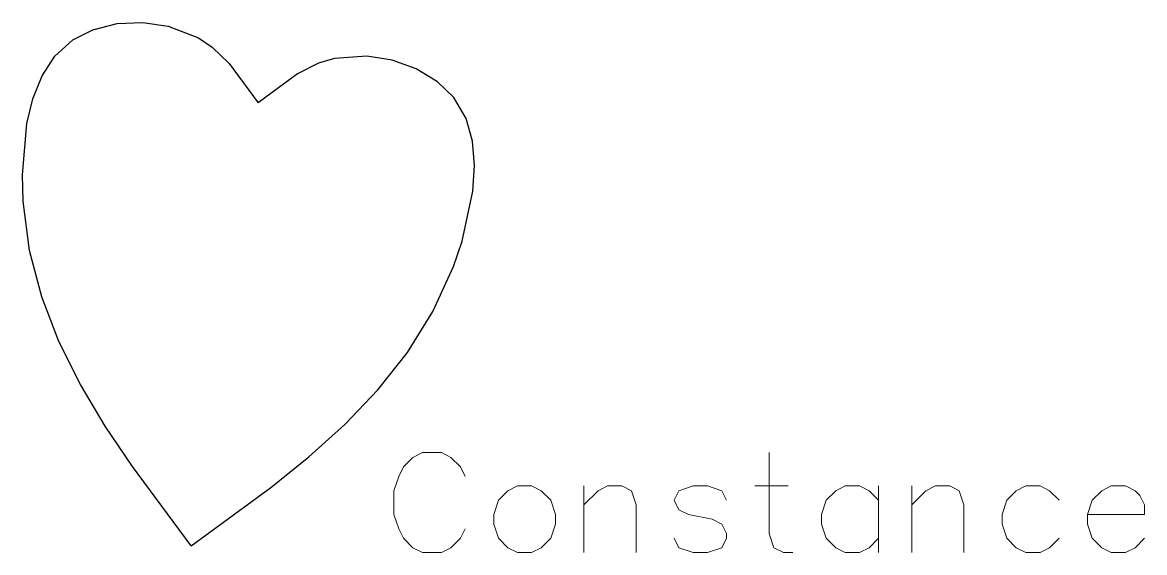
# Model space of a CAD drawing. Header units: millimetres. Extents: x 0.2 to 17.5, y 0.5 to 8.6.
import ezdxf

# ---------------------------------------------------------------- set-up
doc = ezdxf.new("R2010")
doc.units = ezdxf.units.MM

msp = doc.modelspace()

# ---------------------------------------------------------------- linework, layer by layer
for points in [[(2.809, 0.557), (1.905, 1.773), (1.486, 2.395), (1.105, 3.032), (0.775, 3.691), (0.51, 4.376), (0.322, 5.092), (0.225, 5.846), (0.214, 6.253), (0.282, 7.039), (0.375, 7.42), (0.516, 7.77), (0.713, 8.072), (0.99, 8.325), (1.298, 8.481), (1.669, 8.574), (2.063, 8.592), (2.454, 8.537), (2.919, 8.357), (3.129, 8.213), (3.392, 7.96), (3.837, 7.358)], [(2.809, 0.557), (4.032, 1.452), (4.616, 1.921), (5.169, 2.418), (5.678, 2.949), (6.134, 3.525), (6.525, 4.155), (6.842, 4.846), (6.972, 5.231), (7.139, 6.002), (7.163, 6.394), (7.131, 6.77), (7.033, 7.117), (6.843, 7.44), (6.595, 7.681), (6.267, 7.879), (5.897, 8.012), (5.507, 8.075), (5.01, 8.04), (4.767, 7.966), (4.44, 7.802), (3.837, 7.358)]]:
    msp.add_lwpolyline(points)
at = {"color": 139, "lineweight": 0}
for points in [[(7.019, 1.621), (6.946, 1.767), (6.8, 1.913), (6.654, 1.986), (6.363, 1.986), (6.217, 1.913), (6.071, 1.767), (5.998, 1.621), (5.924, 1.402), (5.924, 1.037), (5.998, 0.817), (6.071, 0.671), (6.217, 0.525), (6.363, 0.452), (6.654, 0.452), (6.8, 0.525), (6.946, 0.671), (7.019, 0.817)], [(11.694, 1.986), (11.694, 0.744), (11.767, 0.525), (11.913, 0.452), (12.059, 0.452)], [(8.846, 0.452), (8.846, 1.475)], [(8.846, 1.183), (9.065, 1.402), (9.21, 1.475), (9.43, 1.475), (9.576, 1.402), (9.649, 1.183), (9.649, 0.452)], [(11.037, 1.256), (10.964, 1.402), (10.745, 1.475), (10.526, 1.475), (10.306, 1.402), (10.233, 1.256), (10.306, 1.11), (10.453, 1.037), (10.818, 0.963), (10.964, 0.89), (11.037, 0.744), (11.037, 0.671), (10.964, 0.525), (10.745, 0.452), (10.526, 0.452), (10.306, 0.525), (10.233, 0.671)], [(11.475, 1.475), (11.986, 1.475)], [(13.374, 1.256), (13.228, 1.402), (13.082, 1.475), (12.863, 1.475), (12.717, 1.402), (12.57, 1.256), (12.497, 1.037), (12.497, 0.89), (12.57, 0.671), (12.717, 0.525), (12.863, 0.452), (13.082, 0.452), (13.228, 0.525), (13.374, 0.671)], [(13.374, 1.475), (13.374, 0.452)], [(13.886, 0.452), (13.886, 1.475)], [(13.886, 1.183), (14.104, 1.402), (14.25, 1.475), (14.469, 1.475), (14.615, 1.402), (14.688, 1.183), (14.688, 0.452)], [(16.15, 1.256), (16.004, 1.402), (15.857, 1.475), (15.638, 1.475), (15.492, 1.402), (15.346, 1.256), (15.273, 1.037), (15.273, 0.89), (15.346, 0.671), (15.492, 0.525), (15.638, 0.452), (15.857, 0.452), (16.004, 0.525), (16.15, 0.671)], [(16.587, 1.037), (17.464, 1.037), (17.464, 1.183), (17.391, 1.329), (17.318, 1.402), (17.172, 1.475), (16.952, 1.475), (16.806, 1.402), (16.66, 1.256), (16.587, 1.037), (16.587, 0.89), (16.66, 0.671), (16.806, 0.525), (16.952, 0.452), (17.172, 0.452), (17.318, 0.525), (17.464, 0.671)]]:
    msp.add_lwpolyline(points, dxfattribs=at)
msp.add_lwpolyline([(7.823, 1.475), (7.677, 1.402), (7.531, 1.256), (7.458, 1.037), (7.458, 0.89), (7.531, 0.671), (7.677, 0.525), (7.823, 0.452), (8.042, 0.452), (8.189, 0.525), (8.335, 0.671), (8.408, 0.89), (8.408, 1.037), (8.335, 1.256), (8.189, 1.402), (8.042, 1.475), (7.823, 1.475)], close=True, dxfattribs=at)

doc.saveas('drawing.dxf')
